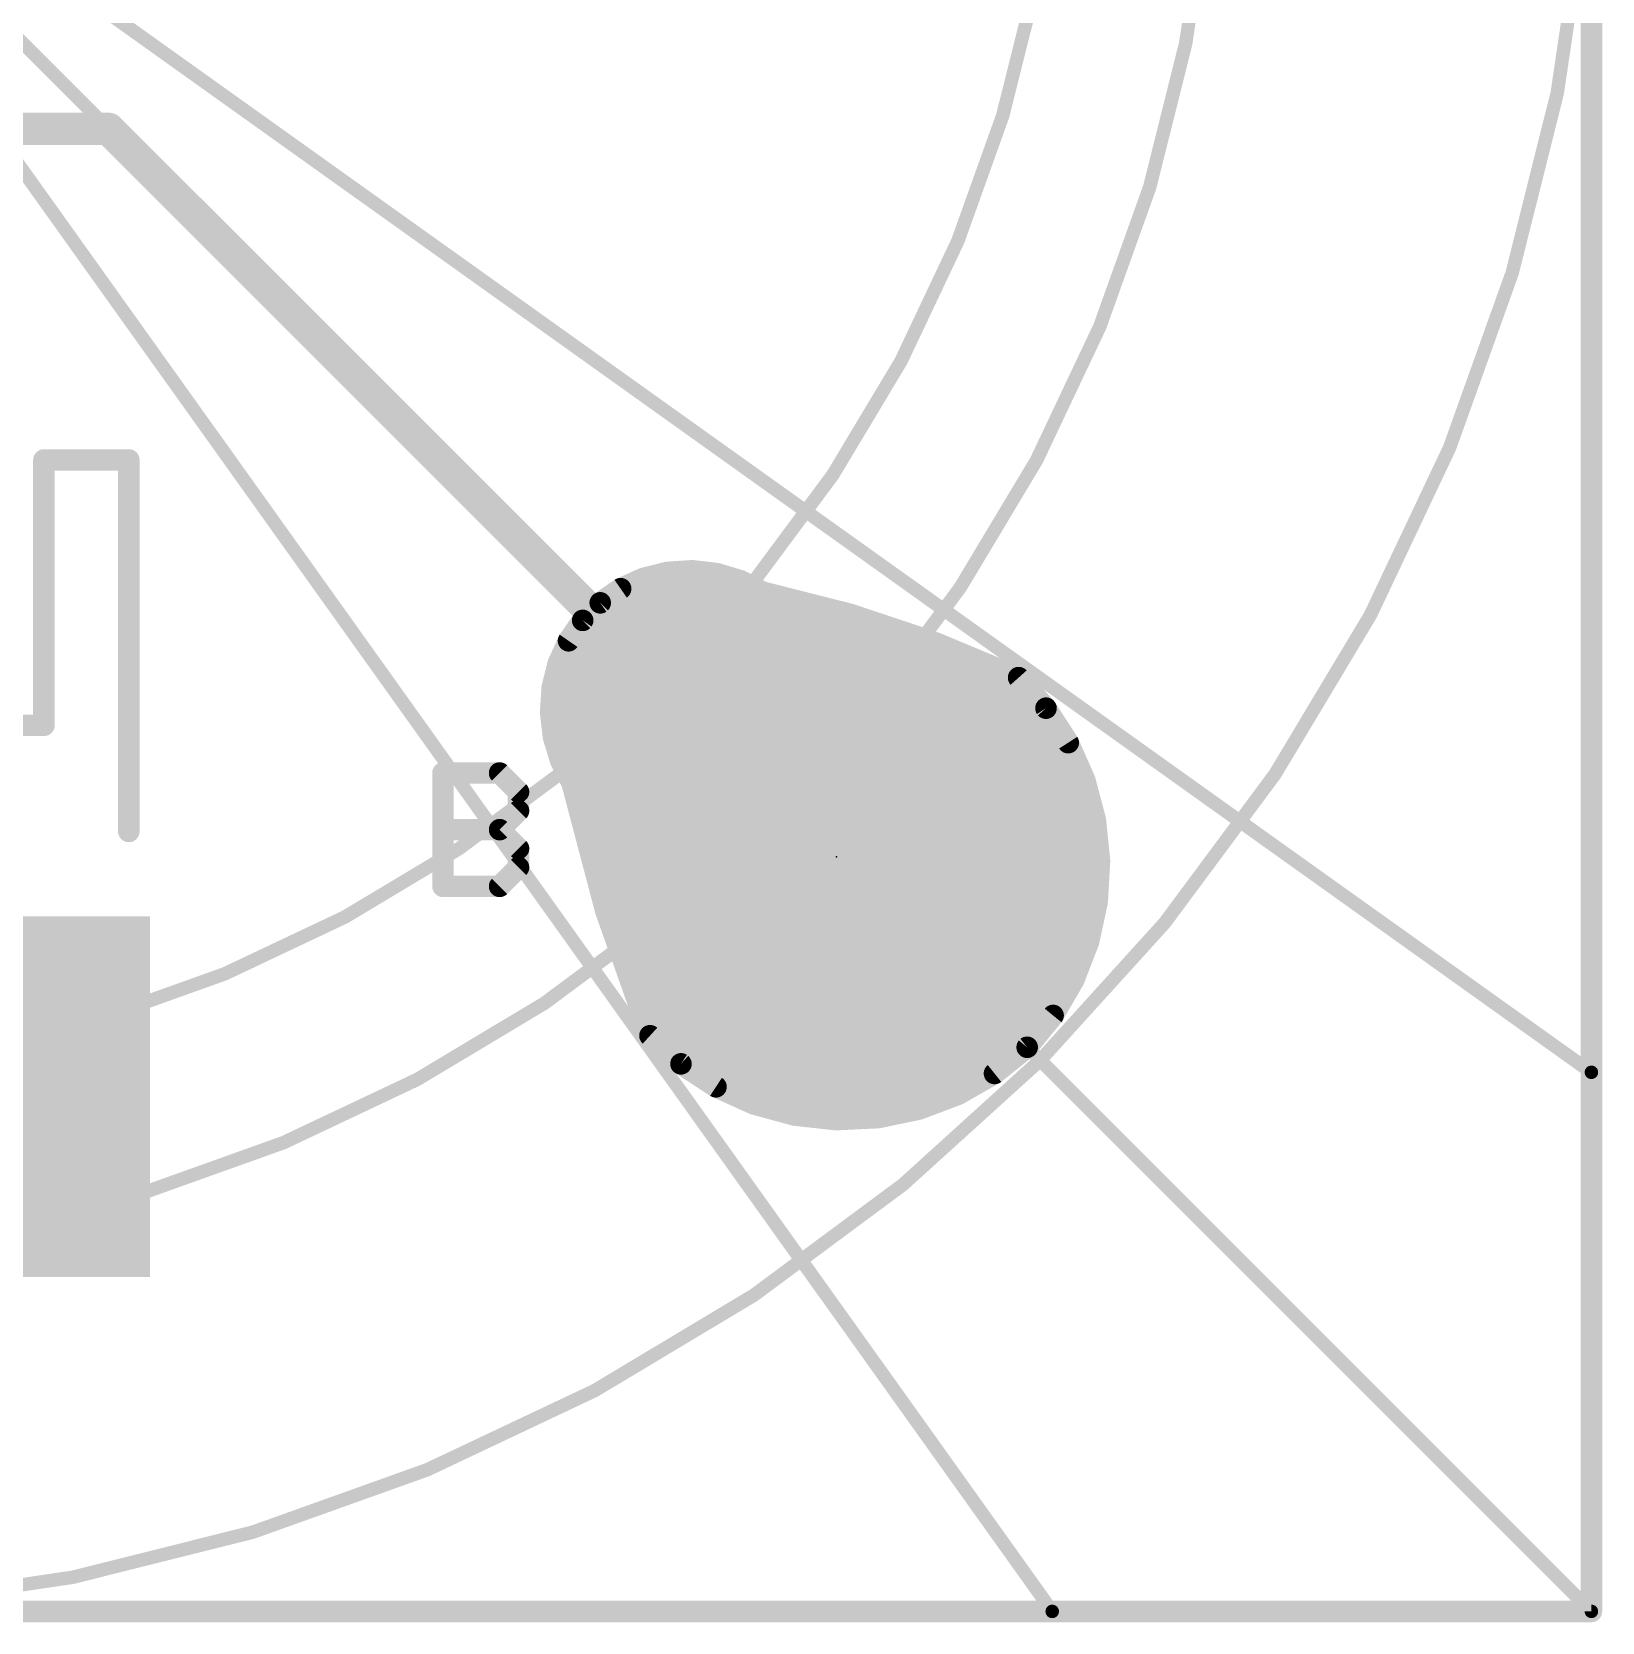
# Model space of a CAD drawing. Extents: x -0.4 to 35.7, y -0.1 to 35.7.
# Drawn here: x 20.87 to 35.66, y -0.1 to 14.88 of the extents above; entities that cross this region are included whole.
import ezdxf

# ---------------------------------------------------------------- set-up
doc = ezdxf.new("R2010")
doc.units = 0
for name, color, linetype in [('1', 12, 'CONTINUOUS'), ('16', 132, 'CONTINUOUS'), ('17', 110, 'CONTINUOUS'), ('20', 53, 'CONTINUOUS'), ('21', 41, 'CONTINUOUS'), ('23', 53, 'CONTINUOUS'), ('51', 53, 'CONTINUOUS')]:
    doc.layers.add(name, color=color, linetype=linetype)

# ---------------------------------------------------------------- blocks, each defined once
blk = doc.blocks.new('RECT')
blk.add_solid([(-0.5, -0.5), (0.5, -0.5), (-0.5, 0.5), (0.5, 0.5)])
blk = doc.blocks.new('ROUNDP')
at = {"const_width": 0.5}
blk.add_lwpolyline([(0, -0.25, 1), (0, 0.25, 1), (0, -0.25)], format="xyb", dxfattribs=at)

msp = doc.modelspace()

# ---------------------------------------------------------------- linework, layer by layer
at = {"layer": '1'}
for points, const_width in [([(19.05, 13.97), (21.59, 13.97)], 0.3048), ([(21.59, 13.97), (28.448, 7.112)], 0.3048), ([(26.8537, 9.7905), (26.6268, 9.7336)], 0.2032), ([(27.0871, 9.8059), (26.8537, 9.7905)], 0.2032), ([(27.3195, 9.7792), (27.0871, 9.8059)], 0.2032), ([(26.6268, 9.7336), (26.4138, 9.6371)], 0.2032), ([(26.7065, 9.7536), (27.404, 9.7536)], 0.2032), ([(27.5434, 9.7114), (27.3195, 9.7792)], 0.2032), ([(27.7515, 9.6045), (27.5434, 9.7114)], 0.2032), ([(26.2214, 9.5039), (26.056, 9.3385)], 0.2032), ([(26.4138, 9.6371), (26.2214, 9.5039)], 0.2032), ([(26.2886, 9.5504), (27.9649, 9.5504)], 0.2032), ([(28.5746, 9.3957), (27.7515, 9.6045)], 0.2032), ([(26.0647, 9.3472), (28.7198, 9.3472)], 0.2032), ([(29.38, 9.1267), (28.5746, 9.3957)], 0.2032), ([(26.056, 9.3385), (25.9229, 9.1462)], 0.2032), ([(25.9229, 9.1462), (25.8264, 8.9332)], 0.2032), ([(25.9219, 9.144), (29.3283, 9.144)], 0.2032), ([(30.1634, 8.7992), (29.38, 9.1267)], 0.2032), ([(25.8264, 8.9332), (25.7695, 8.7063)], 0.2032), ([(25.8298, 8.9408), (29.8247, 8.9408)], 0.2032), ([(30.4212, 8.5111), (30.1634, 8.7992)], 0.2032), ([(25.7695, 8.7063), (25.7541, 8.4729)], 0.2032), ([(25.7773, 8.7376), (30.2185, 8.7376)], 0.2032), ([(25.7541, 8.4729), (25.7808, 8.2405)], 0.2032), ([(25.7582, 8.5344), (30.4003, 8.5344)], 0.2032), ([(30.6308, 8.1862), (30.4212, 8.5111)], 0.2032), ([(25.7704, 8.3312), (30.5372, 8.3312)], 0.2032), ([(25.7808, 8.2405), (25.8486, 8.0166)], 0.2032), ([(30.7869, 7.8326), (30.6308, 8.1862)], 0.2032), ([(25.8149, 8.128), (30.6565, 8.128)], 0.2032), ([(25.8486, 8.0166), (25.9554, 7.8085)], 0.2032), ([(25.8958, 7.9248), (30.7462, 7.9248)], 0.2032), ([(25.9554, 7.8085), (26.2739, 6.6016)], 0.2032), ([(25.9784, 7.7216), (30.8163, 7.7216)], 0.2032), ([(30.8858, 7.4588), (30.7869, 7.8326)], 0.2032), ([(26.032, 7.5184), (30.8701, 7.5184)], 0.2032), ([(30.9251, 7.0742), (30.8858, 7.4588)], 0.2032), ([(26.0856, 7.3152), (30.9005, 7.3152)], 0.2032), ([(26.1392, 7.112), (30.9212, 7.112)], 0.2032), ([(30.9037, 6.6883), (30.9251, 7.0742)], 0.2032), ([(26.1928, 6.9088), (30.9159, 6.9088)], 0.2032), ([(26.2464, 6.7056), (30.9046, 6.7056)], 0.2032), ([(30.8221, 6.3104), (30.9037, 6.6883)], 0.2032), ([(26.2739, 6.6016), (26.6901, 5.4248)], 0.2032), ([(26.309, 6.5024), (30.8636, 6.5024)], 0.2032), ([(26.3809, 6.2992), (30.8178, 6.2992)], 0.2032), ([(30.6825, 5.9499), (30.8221, 6.3104)], 0.2032), ([(26.4527, 6.096), (30.7391, 6.096)], 0.2032), ([(30.4882, 5.6157), (30.6825, 5.9499)], 0.2032), ([(26.5246, 5.8928), (30.6493, 5.8928)], 0.2032), ([(26.5965, 5.6896), (30.5312, 5.6896)], 0.2032), ([(30.2441, 5.3159), (30.4882, 5.6157)], 0.2032), ([(26.6684, 5.4864), (30.3829, 5.4864)], 0.2032), ([(26.6901, 5.4248), (26.9821, 5.1596)], 0.2032), ([(29.9363, 5.069), (30.2441, 5.3159)], 0.2032), ([(26.846, 5.2832), (30.2032, 5.2832)], 0.2032), ([(26.9821, 5.1596), (27.3121, 4.9432)], 0.2032), ([(27.1035, 5.08), (29.95, 5.08)], 0.2032), ([(29.5938, 4.8733), (29.9363, 5.069)], 0.2032), ([(27.3121, 4.9432), (27.6718, 4.7812)], 0.2032), ([(27.4595, 4.8768), (29.5999, 4.8768)], 0.2032), ([(29.2249, 4.7336), (29.5938, 4.8733)], 0.2032), ([(27.6718, 4.7812), (28.0524, 4.6774)], 0.2032), ([(28.8386, 4.6533), (29.2249, 4.7336)], 0.2032), ([(28.0524, 4.6774), (28.4445, 4.6344)], 0.2032), ([(28.0868, 4.6736), (28.9363, 4.6736)], 0.2032), ([(28.4445, 4.6344), (28.8386, 4.6533)], 0.2032)]:
    msp.add_lwpolyline(points, dxfattribs=dict(at, const_width=const_width))
for points, const_width in [([(21.6439, 14.0239, 1), (21.5361, 13.9161)], 0.1524), ([(21.59, 13.8938, 1), (21.59, 14.0462)], 0.1524), ([(26.8504, 9.8412, 1), (26.8571, 9.7398)], 0.1016), ([(26.8661, 9.7412, 1), (26.8414, 9.8398)], 0.1016), ([(27.0929, 9.8563, 1), (27.0813, 9.7554)], 0.1016), ([(27.0905, 9.7552, 1), (27.0838, 9.8565)], 0.1016), ([(26.6145, 9.7829, 1), (26.6392, 9.6844)], 0.1016), ([(26.6478, 9.6874, 1), (26.6059, 9.7799)], 0.1016), ([(26.7065, 9.8044, 1), (26.7065, 9.7028)], 0.1016), ([(27.3343, 9.8278, 1), (27.3048, 9.7306)], 0.1016), ([(27.3137, 9.7287, 1), (27.3253, 9.8297)], 0.1016), ([(27.404, 9.7028, 1), (27.404, 9.8044)], 0.1016), ([(27.5666, 9.7565, 1), (27.5202, 9.6662)], 0.1016), ([(27.5287, 9.6627, 1), (27.5581, 9.76)], 0.1016), ([(26.1925, 9.5457, 1), (26.2504, 9.4622)], 0.1016), ([(26.2574, 9.468, 1), (26.1855, 9.5399)], 0.1016), ([(26.2886, 9.6012, 1), (26.2886, 9.4996)], 0.1016), ([(26.3928, 9.6834, 1), (26.4348, 9.5908)], 0.1016), ([(26.4427, 9.5953, 1), (26.3849, 9.6789)], 0.1016), ([(27.764, 9.6538, 1), (27.739, 9.5553)], 0.1016), ([(27.7283, 9.5594, 1), (27.7747, 9.6497)], 0.1016), ([(27.9649, 9.4996, 1), (27.9649, 9.6012)], 0.1016), ([(26.0647, 9.398, 1), (26.0647, 9.2964)], 0.1016), ([(28.5907, 9.4439, 1), (28.5585, 9.3475)], 0.1016), ([(28.5621, 9.3465, 1), (28.5871, 9.4449)], 0.1016), ([(28.7198, 9.2964, 1), (28.7198, 9.398)], 0.1016), ([(26.0201, 9.3745, 1), (26.092, 9.3026)], 0.1016), ([(26.0978, 9.3096, 1), (26.0143, 9.3675)], 0.1016), ([(25.9219, 9.1948, 1), (25.9219, 9.0932)], 0.1016), ([(25.8811, 9.1751, 1), (25.9647, 9.1173)], 0.1016), ([(25.9692, 9.1252, 1), (25.8766, 9.1672)], 0.1016), ([(29.3283, 9.0932, 1), (29.3283, 9.1948)], 0.1016), ([(29.3996, 9.1736, 1), (29.3604, 9.0799)], 0.1016), ([(29.3639, 9.0786, 1), (29.3961, 9.1749)], 0.1016), ([(25.7801, 8.9541, 1), (25.8726, 8.9122)], 0.1016), ([(25.8756, 8.9208, 1), (25.7771, 8.9455)], 0.1016), ([(25.8298, 8.9916, 1), (25.8298, 8.89)], 0.1016), ([(29.8247, 8.89, 1), (29.8247, 8.9916)], 0.1016), ([(30.2013, 8.833, 1), (30.1256, 8.7653)], 0.1016), ([(30.1438, 8.7523, 1), (30.183, 8.846)], 0.1016), ([(25.7202, 8.7186, 1), (25.8188, 8.6939)], 0.1016), ([(25.8202, 8.7029, 1), (25.7188, 8.7096)], 0.1016), ([(25.7773, 8.7884, 1), (25.7773, 8.6868)], 0.1016), ([(30.2185, 8.6868, 1), (30.2185, 8.7884)], 0.1016), ([(25.8046, 8.4787, 1), (25.7037, 8.4671)], 0.1016), ([(25.7582, 8.5852, 1), (25.7582, 8.4836)], 0.1016), ([(30.4639, 8.5386, 1), (30.3785, 8.4835)], 0.1016), ([(30.3834, 8.4772, 1), (30.4591, 8.5449)], 0.1016), ([(30.4003, 8.4836, 1), (30.4003, 8.5852)], 0.1016), ([(25.7034, 8.4762, 1), (25.8048, 8.4695)], 0.1016), ([(25.7704, 8.382, 1), (25.7704, 8.2804)], 0.1016), ([(30.5372, 8.2804, 1), (30.5372, 8.382)], 0.1016), ([(25.8294, 8.2552, 1), (25.7322, 8.2257)], 0.1016), ([(25.7303, 8.2347, 1), (25.8313, 8.2463)], 0.1016), ([(30.6772, 8.2067, 1), (30.5843, 8.1657)], 0.1016), ([(30.5881, 8.1587, 1), (30.6735, 8.2137)], 0.1016), ([(25.8149, 8.1788, 1), (25.8149, 8.0772)], 0.1016), ([(25.8938, 8.0398, 1), (25.8035, 7.9934)], 0.1016), ([(30.6565, 8.0772, 1), (30.6565, 8.1788)], 0.1016), ([(25.8, 8.0019, 1), (25.8973, 8.0313)], 0.1016), ([(25.8958, 7.9756, 1), (25.8958, 7.874)], 0.1016), ([(30.7462, 7.874, 1), (30.7462, 7.9756)], 0.1016), ([(26.0046, 7.8215, 1), (25.9063, 7.7955)], 0.1016), ([(25.9103, 7.7853, 1), (26.0006, 7.8317)], 0.1016), ([(25.9784, 7.7724, 1), (25.9784, 7.6708)], 0.1016), ([(30.836, 7.8455, 1), (30.7378, 7.8196)], 0.1016), ([(30.7404, 7.812, 1), (30.8334, 7.8531)], 0.1016), ([(30.8163, 7.6708, 1), (30.8163, 7.7724)], 0.1016), ([(26.032, 7.5692, 1), (26.032, 7.4676)], 0.1016), ([(30.9364, 7.464, 1), (30.8353, 7.4537)], 0.1016), ([(30.8367, 7.4458, 1), (30.9349, 7.4718)], 0.1016), ([(30.8701, 7.4676, 1), (30.8701, 7.5692)], 0.1016), ([(26.0856, 7.366, 1), (26.0856, 7.2644)], 0.1016), ([(30.9005, 7.2644, 1), (30.9005, 7.366)], 0.1016), ([(26.1392, 7.1628, 1), (26.1392, 7.0612)], 0.1016), ([(28.3941, 7.0581, 1), (28.5019, 7.1659)], 0.1524), ([(30.9212, 7.0612, 1), (30.9212, 7.1628)], 0.1016), ([(30.9758, 7.0714, 1), (30.8743, 7.0771)], 0.1016), ([(30.8745, 7.0691, 1), (30.9756, 7.0794)], 0.1016), ([(26.1928, 6.9596, 1), (26.1928, 6.858)], 0.1016), ([(30.9159, 6.858, 1), (30.9159, 6.9596)], 0.1016), ([(26.2464, 6.7564, 1), (26.2464, 6.6548)], 0.1016), ([(30.9533, 6.6775, 1), (30.854, 6.699)], 0.1016), ([(30.9046, 6.6548, 1), (30.9046, 6.7564)], 0.1016), ([(26.3218, 6.6185, 1), (26.226, 6.5847)], 0.1016), ([(26.2248, 6.5886, 1), (26.323, 6.6146)], 0.1016), ([(26.309, 6.5532, 1), (26.309, 6.4516)], 0.1016), ([(30.8529, 6.6911, 1), (30.9544, 6.6854)], 0.1016), ([(30.8636, 6.4516, 1), (30.8636, 6.5532)], 0.1016), ([(26.3809, 6.35, 1), (26.3809, 6.2484)], 0.1016), ([(30.7725, 6.3211, 1), (30.8718, 6.2996)], 0.1016), ([(30.8695, 6.292, 1), (30.7748, 6.3287)], 0.1016), ([(30.8178, 6.2484, 1), (30.8178, 6.35)], 0.1016), ([(26.4527, 6.1468, 1), (26.4527, 6.0452)], 0.1016), ([(30.7391, 6.0452, 1), (30.7391, 6.1468)], 0.1016), ([(30.6351, 5.9682, 1), (30.7299, 5.9315)], 0.1016), ([(30.7264, 5.9243, 1), (30.6386, 5.9754)], 0.1016), ([(26.5246, 5.9436, 1), (26.5246, 5.842)], 0.1016), ([(30.6493, 5.842, 1), (30.6493, 5.9436)], 0.1016), ([(26.5965, 5.7404, 1), (26.5965, 5.6388)], 0.1016), ([(30.5276, 5.5836, 1), (30.4488, 5.6477)], 0.1016), ([(30.5312, 5.6388, 1), (30.5312, 5.7404)], 0.1016), ([(26.6684, 5.5372, 1), (26.6684, 5.4356)], 0.1016), ([(30.3829, 5.4356, 1), (30.3829, 5.5372)], 0.1016), ([(30.4443, 5.6412, 1), (30.5321, 5.5901)], 0.1016), ([(26.7243, 5.4624, 1), (26.656, 5.3872)], 0.1016), ([(26.6422, 5.4079, 1), (26.738, 5.4418)], 0.1016), ([(30.2047, 5.348, 1), (30.2834, 5.2839)], 0.1016), ([(30.2758, 5.2763, 1), (30.2123, 5.3556)], 0.1016), ([(26.846, 5.334, 1), (26.846, 5.2324)], 0.1016), ([(27.01, 5.202, 1), (26.9543, 5.1171)], 0.1016), ([(26.948, 5.122, 1), (27.0163, 5.1972)], 0.1016), ([(30.2032, 5.2324, 1), (30.2032, 5.334)], 0.1016), ([(27.1035, 5.1308, 1), (27.1035, 5.0292)], 0.1016), ([(29.9046, 5.1087, 1), (29.9681, 5.0294)], 0.1016), ([(29.9615, 5.0249, 1), (29.9111, 5.1132)], 0.1016), ([(29.95, 5.0292, 1), (29.95, 5.1308)], 0.1016), ([(27.3329, 4.9896, 1), (27.2912, 4.8969)], 0.1016), ([(27.2842, 4.9008, 1), (27.3399, 4.9857)], 0.1016), ([(27.4595, 4.9276, 1), (27.4595, 4.826)], 0.1016), ([(29.5686, 4.9174, 1), (29.619, 4.8292)], 0.1016), ([(29.6118, 4.8258, 1), (29.5758, 4.9208)], 0.1016), ([(29.5999, 4.826, 1), (29.5999, 4.9276)], 0.1016), ([(27.6851, 4.8302, 1), (27.6584, 4.7322)], 0.1016), ([(27.6509, 4.7349, 1), (27.6926, 4.8275)], 0.1016), ([(29.2069, 4.7811, 1), (29.2429, 4.6861)], 0.1016), ([(29.2352, 4.6839, 1), (29.2145, 4.7833)], 0.1016), ([(28.0579, 4.7279, 1), (28.0468, 4.6269)], 0.1016), ([(28.0868, 4.7244, 1), (28.0868, 4.6228)], 0.1016), ([(28.039, 4.6284, 1), (28.0657, 4.7264)], 0.1016), ([(28.4421, 4.6851, 1), (28.447, 4.5837)], 0.1016), ([(28.439, 4.5839, 1), (28.4501, 4.6849)], 0.1016), ([(28.8283, 4.703, 1), (28.8489, 4.6035)], 0.1016), ([(28.841, 4.6025, 1), (28.8362, 4.704)], 0.1016), ([(28.9363, 4.6228, 1), (28.9363, 4.7244)], 0.1016)]:
    msp.add_lwpolyline(points, format="xyb", dxfattribs=dict(at, const_width=const_width))
at = {"layer": '16', "const_width": 0.2032}
for points in [[(35.56, 35.56), (35.56, 0)], [(26.6268, 9.7336), (26.8537, 9.7905)], [(26.8537, 9.7905), (27.0871, 9.8059)], [(27.0871, 9.8059), (27.3195, 9.7792)], [(26.4138, 9.6371), (26.6268, 9.7336)], [(26.7065, 9.7536), (27.404, 9.7536)], [(27.3195, 9.7792), (27.5434, 9.7114)], [(27.5434, 9.7114), (27.7515, 9.6045)], [(26.056, 9.3385), (26.2214, 9.5039)], [(26.2214, 9.5039), (26.4138, 9.6371)], [(26.2886, 9.5504), (27.9649, 9.5504)], [(27.7515, 9.6045), (28.5746, 9.3957)], [(26.0647, 9.3472), (28.7198, 9.3472)], [(28.5746, 9.3957), (29.38, 9.1267)], [(25.9229, 9.1462), (26.056, 9.3385)], [(25.8264, 8.9332), (25.9229, 9.1462)], [(25.9219, 9.144), (29.3283, 9.144)], [(29.38, 9.1267), (30.1634, 8.7992)], [(25.7695, 8.7063), (25.8264, 8.9332)], [(25.8298, 8.9408), (29.8247, 8.9408)], [(30.1634, 8.7992), (30.4212, 8.5111)], [(25.7541, 8.4729), (25.7695, 8.7063)], [(25.7773, 8.7376), (30.2185, 8.7376)], [(25.7808, 8.2405), (25.7541, 8.4729)], [(25.7582, 8.5344), (30.4004, 8.5344)], [(30.4212, 8.5111), (30.6308, 8.1862)], [(25.7704, 8.3312), (30.5373, 8.3312)], [(25.8486, 8.0166), (25.7808, 8.2405)], [(30.6308, 8.1862), (30.7869, 7.8326)], [(25.8149, 8.128), (30.6565, 8.128)], [(25.9554, 7.8085), (25.8486, 8.0166)], [(25.8958, 7.9248), (30.7462, 7.9248)], [(26.2739, 6.6016), (25.9554, 7.8085)], [(25.9784, 7.7216), (30.8163, 7.7216)], [(30.7869, 7.8326), (30.8859, 7.4588)], [(26.032, 7.5184), (30.8701, 7.5184)], [(30.8859, 7.4588), (30.9251, 7.0742)], [(26.0856, 7.3152), (30.9005, 7.3152)], [(26.1392, 7.112), (30.9212, 7.112)], [(30.9251, 7.0742), (30.9037, 6.6883)], [(26.1928, 6.9088), (30.9159, 6.9088)], [(26.2465, 6.7056), (30.9047, 6.7056)], [(30.9037, 6.6883), (30.8222, 6.3104)], [(26.6901, 5.4248), (26.2739, 6.6016)], [(26.309, 6.5024), (30.8636, 6.5024)], [(26.3809, 6.2992), (30.8179, 6.2992)], [(30.8222, 6.3104), (30.6825, 5.9499)], [(26.4527, 6.096), (30.7392, 6.096)], [(30.6825, 5.9499), (30.4882, 5.6157)], [(26.5246, 5.8928), (30.6494, 5.8928)], [(26.5965, 5.6896), (30.5312, 5.6896)], [(30.4882, 5.6157), (30.2441, 5.3159)], [(26.6684, 5.4864), (30.3829, 5.4864)], [(26.9822, 5.1596), (26.6901, 5.4248)], [(30.2441, 5.3159), (29.9363, 5.0691)], [(26.8461, 5.2832), (30.2032, 5.2832)], [(27.3121, 4.9433), (26.9822, 5.1596)], [(27.1035, 5.08), (29.95, 5.08)], [(29.9363, 5.0691), (29.5938, 4.8733)], [(27.6718, 4.7812), (27.3121, 4.9433)], [(27.4596, 4.8768), (29.5998, 4.8768)], [(29.5938, 4.8733), (29.2249, 4.7336)], [(28.0524, 4.6774), (27.6718, 4.7812)], [(29.2249, 4.7336), (28.8386, 4.6533)], [(28.4445, 4.6344), (28.0524, 4.6774)], [(28.0872, 4.6736), (28.9361, 4.6736)], [(28.8386, 4.6533), (28.4445, 4.6344)], [(35.56, 0), (0, 0)]]:
    msp.add_lwpolyline(points, dxfattribs=at)
at = {"layer": '16', "const_width": 0.1016}
for points in [[(26.8504, 9.8412, 1), (26.8571, 9.7398)], [(26.8661, 9.7412, 1), (26.8414, 9.8398)], [(27.0929, 9.8563, 1), (27.0813, 9.7554)], [(27.0905, 9.7552, 1), (27.0838, 9.8565)], [(26.6145, 9.7829, 1), (26.6392, 9.6844)], [(26.6478, 9.6874, 1), (26.6059, 9.7799)], [(26.7065, 9.8044, 1), (26.7065, 9.7028)], [(27.3343, 9.8278, 1), (27.3048, 9.7306)], [(27.3137, 9.7287, 1), (27.3253, 9.8297)], [(27.404, 9.7028, 1), (27.404, 9.8044)], [(27.5666, 9.7565, 1), (27.5202, 9.6662)], [(27.5287, 9.6627, 1), (27.5581, 9.76)], [(26.1925, 9.5457, 1), (26.2504, 9.4622)], [(26.2574, 9.468, 1), (26.1855, 9.5399)], [(26.2886, 9.6012, 1), (26.2886, 9.4996)], [(26.3928, 9.6834, 1), (26.4348, 9.5908)], [(26.4427, 9.5953, 1), (26.3849, 9.6789)], [(27.764, 9.6538, 1), (27.739, 9.5553)], [(27.7283, 9.5594, 1), (27.7747, 9.6497)], [(27.9649, 9.4996, 1), (27.9649, 9.6012)], [(26.0647, 9.398, 1), (26.0647, 9.2964)], [(28.5907, 9.4439, 1), (28.5585, 9.3475)], [(28.5621, 9.3465, 1), (28.5871, 9.4449)], [(28.7198, 9.2964, 1), (28.7198, 9.398)], [(26.0201, 9.3745, 1), (26.092, 9.3026)], [(26.0978, 9.3096, 1), (26.0143, 9.3675)], [(25.9219, 9.1948, 1), (25.9219, 9.0932)], [(25.8811, 9.1751, 1), (25.9647, 9.1173)], [(25.9692, 9.1252, 1), (25.8766, 9.1672)], [(29.3283, 9.0932, 1), (29.3283, 9.1948)], [(29.3996, 9.1736, 1), (29.3604, 9.0799)], [(29.3639, 9.0786, 1), (29.3961, 9.1749)], [(25.7801, 8.9541, 1), (25.8726, 8.9122)], [(25.8756, 8.9208, 1), (25.7771, 8.9455)], [(25.8298, 8.9916, 1), (25.8298, 8.89)], [(29.8247, 8.89, 1), (29.8247, 8.9916)], [(30.2013, 8.833, 1), (30.1256, 8.7653)], [(30.1438, 8.7523, 1), (30.183, 8.846)], [(25.7202, 8.7186, 1), (25.8188, 8.6939)], [(25.8202, 8.7029, 1), (25.7188, 8.7096)], [(25.7773, 8.7884, 1), (25.7773, 8.6868)], [(30.2185, 8.6868, 1), (30.2185, 8.7884)], [(25.8046, 8.4787, 1), (25.7037, 8.4671)], [(25.7582, 8.5852, 1), (25.7582, 8.4836)], [(30.4639, 8.5386, 1), (30.3785, 8.4835)], [(30.3834, 8.4772, 1), (30.4591, 8.5449)], [(30.4004, 8.4836, 1), (30.4004, 8.5852)], [(25.7034, 8.4762, 1), (25.8048, 8.4695)], [(25.7704, 8.382, 1), (25.7704, 8.2804)], [(30.5373, 8.2804, 1), (30.5373, 8.382)], [(25.8294, 8.2552, 1), (25.7322, 8.2257)], [(25.7303, 8.2347, 1), (25.8313, 8.2463)], [(30.6773, 8.2067, 1), (30.5843, 8.1657)], [(30.5881, 8.1587, 1), (30.6735, 8.2137)], [(25.8149, 8.1788, 1), (25.8149, 8.0772)], [(25.8938, 8.0398, 1), (25.8035, 7.9934)], [(30.6565, 8.0772, 1), (30.6565, 8.1788)], [(25.8, 8.0019, 1), (25.8973, 8.0313)], [(25.8958, 7.9756, 1), (25.8958, 7.874)], [(30.7462, 7.874, 1), (30.7462, 7.9756)], [(26.0046, 7.8215, 1), (25.9063, 7.7955)], [(25.9103, 7.7853, 1), (26.0006, 7.8317)], [(25.9784, 7.7724, 1), (25.9784, 7.6708)], [(30.8361, 7.8456, 1), (30.7378, 7.8196)], [(30.7405, 7.812, 1), (30.8334, 7.8531)], [(30.8163, 7.6708, 1), (30.8163, 7.7724)], [(26.032, 7.5692, 1), (26.032, 7.4676)], [(30.9364, 7.464, 1), (30.8353, 7.4537)], [(30.8368, 7.4458, 1), (30.935, 7.4718)], [(30.8701, 7.4676, 1), (30.8701, 7.5692)], [(26.0856, 7.366, 1), (26.0856, 7.2644)], [(30.9005, 7.2644, 1), (30.9005, 7.366)], [(26.1392, 7.1628, 1), (26.1392, 7.0612)], [(30.9212, 7.0612, 1), (30.9212, 7.1628)], [(30.9758, 7.0714, 1), (30.8744, 7.0771)], [(30.8746, 7.0691, 1), (30.9756, 7.0794)], [(26.1928, 6.9596, 1), (26.1928, 6.858)], [(30.9159, 6.858, 1), (30.9159, 6.9596)], [(26.2465, 6.7564, 1), (26.2465, 6.6548)], [(30.9534, 6.6775, 1), (30.854, 6.699)], [(30.9047, 6.6548, 1), (30.9047, 6.7564)], [(26.3218, 6.6185, 1), (26.226, 6.5847)], [(26.2248, 6.5886, 1), (26.323, 6.6146)], [(26.309, 6.5532, 1), (26.309, 6.4516)], [(30.853, 6.6911, 1), (30.9544, 6.6854)], [(30.8636, 6.4516, 1), (30.8636, 6.5532)], [(26.3809, 6.35, 1), (26.3809, 6.2484)], [(30.7725, 6.3211, 1), (30.8718, 6.2996)], [(30.8695, 6.292, 1), (30.7748, 6.3287)], [(30.8179, 6.2484, 1), (30.8179, 6.35)], [(26.4527, 6.1468, 1), (26.4527, 6.0452)], [(30.7392, 6.0452, 1), (30.7392, 6.1468)], [(30.6352, 5.9682, 1), (30.7299, 5.9315)], [(30.7265, 5.9243, 1), (30.6386, 5.9754)], [(26.5246, 5.9436, 1), (26.5246, 5.842)], [(30.6494, 5.842, 1), (30.6494, 5.9436)], [(26.5965, 5.7404, 1), (26.5965, 5.6388)], [(30.5276, 5.5836, 1), (30.4489, 5.6477)], [(30.5312, 5.6388, 1), (30.5312, 5.7404)], [(26.6684, 5.5372, 1), (26.6684, 5.4356)], [(30.3829, 5.4356, 1), (30.3829, 5.5372)], [(30.4443, 5.6412, 1), (30.5322, 5.5901)], [(26.7243, 5.4624, 1), (26.656, 5.3872)], [(26.6422, 5.4079, 1), (26.738, 5.4418)], [(30.2047, 5.348, 1), (30.2834, 5.2839)], [(30.2758, 5.2763, 1), (30.2123, 5.3556)], [(26.8461, 5.334, 1), (26.8461, 5.2324)], [(27.01, 5.2021, 1), (26.9543, 5.1171)], [(26.948, 5.122, 1), (27.0163, 5.1972)], [(30.2032, 5.2324, 1), (30.2032, 5.334)], [(27.1035, 5.1308, 1), (27.1035, 5.0292)], [(29.9045, 5.1087, 1), (29.9681, 5.0294)], [(29.9615, 5.025, 1), (29.9111, 5.1132)], [(29.95, 5.0292, 1), (29.95, 5.1308)], [(27.3329, 4.9896, 1), (27.2912, 4.8969)], [(27.2842, 4.9008, 1), (27.3399, 4.9857)], [(27.4596, 4.9276, 1), (27.4596, 4.826)], [(29.5686, 4.9175, 1), (29.619, 4.8292)], [(29.6118, 4.8258, 1), (29.5758, 4.9209)], [(29.5998, 4.826, 1), (29.5998, 4.9276)], [(27.6851, 4.8302, 1), (27.6584, 4.7322)], [(27.6509, 4.7349, 1), (27.6926, 4.8275)], [(29.2069, 4.7811, 1), (29.2428, 4.6861)], [(29.2352, 4.6839, 1), (29.2145, 4.7834)], [(28.0579, 4.7279, 1), (28.0468, 4.6269)], [(28.0872, 4.7244, 1), (28.0872, 4.6228)], [(28.039, 4.6284, 1), (28.0657, 4.7264)], [(28.4421, 4.6852, 1), (28.447, 4.5837)], [(28.439, 4.5839, 1), (28.4501, 4.6849)], [(28.8283, 4.7031, 1), (28.8489, 4.6036)], [(28.841, 4.6026, 1), (28.8362, 4.7041)], [(28.9361, 4.6228, 1), (28.9361, 4.7244)], [(35.5092, 0, 1), (35.6108, 0)], [(35.56, -0.0508, 1), (35.56, 0.0508)]]:
    msp.add_lwpolyline(points, format="xyb", dxfattribs=at)
at = {"layer": '20', "const_width": 0.127}
msp.add_lwpolyline([(17.78, -0.02, 1), (17.78, 35.58, 1), (17.78, -0.02)], format="xyb", dxfattribs=at)
at = {"layer": '21', "const_width": 0.2032}
for points in [[(21.78, 10.85), (20.98, 10.85)], [(20.98, 10.85), (20.98, 8.35)], [(21.78, 7.35), (21.78, 10.85)], [(20.98, 8.35), (19.78, 8.35)], [(24.7396, 6.8326), (24.7396, 7.9003)], [(24.7396, 7.9003), (25.2735, 7.9003)], [(25.2735, 7.9003), (25.4514, 7.7224)], [(25.4514, 7.7224), (25.4514, 7.5444)], [(25.4514, 7.5444), (25.2735, 7.3665)], [(24.7396, 7.3665), (25.2735, 7.3665)], [(25.2735, 7.3665), (25.4514, 7.1885)], [(25.4514, 7.1885), (25.4514, 7.0106)], [(25.4514, 7.0106), (25.2735, 6.8326)], [(25.2735, 6.8326), (24.7396, 6.8326)]]:
    msp.add_lwpolyline(points, dxfattribs=at)
at = {"layer": '21', "const_width": 0.1016}
for points in [[(20.98, 10.9008, 1), (20.98, 10.7992)], [(21.0308, 10.85, 1), (20.9292, 10.85)], [(21.8308, 10.85, 1), (21.7292, 10.85)], [(21.78, 10.7992, 1), (21.78, 10.9008)], [(20.9292, 8.35, 1), (21.0308, 8.35)], [(20.98, 8.2992, 1), (20.98, 8.4008)], [(24.7904, 7.9003, 1), (24.6888, 7.9003)], [(24.7396, 7.9511, 1), (24.7396, 7.8495)], [(25.3094, 7.9362, 1), (25.2375, 7.8644)], [(25.2735, 7.8495, 1), (25.2735, 7.9511)], [(25.5022, 7.7224, 1), (25.4006, 7.7224)], [(25.4155, 7.6864, 1), (25.4873, 7.7583)], [(25.4873, 7.5085, 1), (25.4155, 7.5803)], [(25.4006, 7.5444, 1), (25.5022, 7.5444)], [(21.7292, 7.35, 1), (21.8308, 7.35)], [(24.7396, 7.4173, 1), (24.7396, 7.3157)], [(25.3094, 7.4024, 1), (25.2375, 7.3305)], [(25.2375, 7.4024, 1), (25.3094, 7.3305)], [(25.2735, 7.3157, 1), (25.2735, 7.4173)], [(25.5022, 7.1885, 1), (25.4006, 7.1885)], [(25.4155, 7.1526, 1), (25.4873, 7.2244)], [(25.4006, 7.0106, 1), (25.5022, 7.0106)], [(25.4873, 6.9746, 1), (25.4155, 7.0465)], [(24.7396, 6.8834, 1), (24.7396, 6.7818)], [(25.2375, 6.8685, 1), (25.3094, 6.7967)], [(25.2735, 6.7818, 1), (25.2735, 6.8834)], [(24.6888, 6.8326, 1), (24.7904, 6.8326)]]:
    msp.add_lwpolyline(points, format="xyb", dxfattribs=at)
at = {"layer": '23'}
msp.add_point((28.448, 7.112), dxfattribs=at)
at = {"layer": '51'}
for points, const_width in [([(17.8, 3.3357, 1), (17.8, 31.7563, 1), (17.8, 3.3357)], 0.127), ([(17.8, 5.0367, 1), (17.8, 30.5633, 1), (17.8, 5.0367)], 0.127), ([(35.5918, 5.08, 1), (35.5282, 5.08)], 0.0635), ([(35.5282, 5.08, 1), (35.5918, 5.08)], 0.0635), ([(35.5415, 5.0542, 1), (35.5785, 5.1058)], 0.0635), ([(30.48, 0.0318, 1), (30.48, -0.0318)], 0.0635), ([(30.4542, -0.0185, 1), (30.5058, 0.0185)], 0.0635), ([(30.48, -0.0318, 1), (30.48, 0.0318)], 0.0635), ([(35.5282, 0, 1), (35.5918, 0)], 0.0635), ([(35.5375, -0.0225, 1), (35.5825, 0.0225)], 0.0635), ([(35.56, -0.0318, 1), (35.56, 0.0318)], 0.0635)]:
    msp.add_lwpolyline(points, format="xyb", dxfattribs=dict(at, const_width=const_width))
at = {"layer": '51', "const_width": 0.127}
for points in [[(17.78, 17.78), (35.56, 0)], [(35.56, 5.08), (17.78, 17.78)], [(17.78, 17.78), (30.48, 0)], [(35.56, 5.08), (35.56, 17.78)], [(35.56, 0), (35.56, 5.08)], [(17.78, 0), (30.48, 0)], [(30.48, 0), (35.56, 0)]]:
    msp.add_lwpolyline(points, dxfattribs=at)

# ---------------------------------------------------------------- block references
at = {"layer": '1', "xscale": 3.4, "yscale": 1.6, "rotation": 270}
msp.add_blockref('RECT', (21.18, 4.85), dxfattribs=at)
at = {"layer": '17', "xscale": 3.81, "yscale": 3.81, "rotation": 135}
msp.add_blockref('ROUNDP', (28.448, 7.112), dxfattribs=at)
msp.add_blockref('ROUNDP', (28.448, 7.112), dxfattribs=at)

doc.saveas('drawing.dxf')
